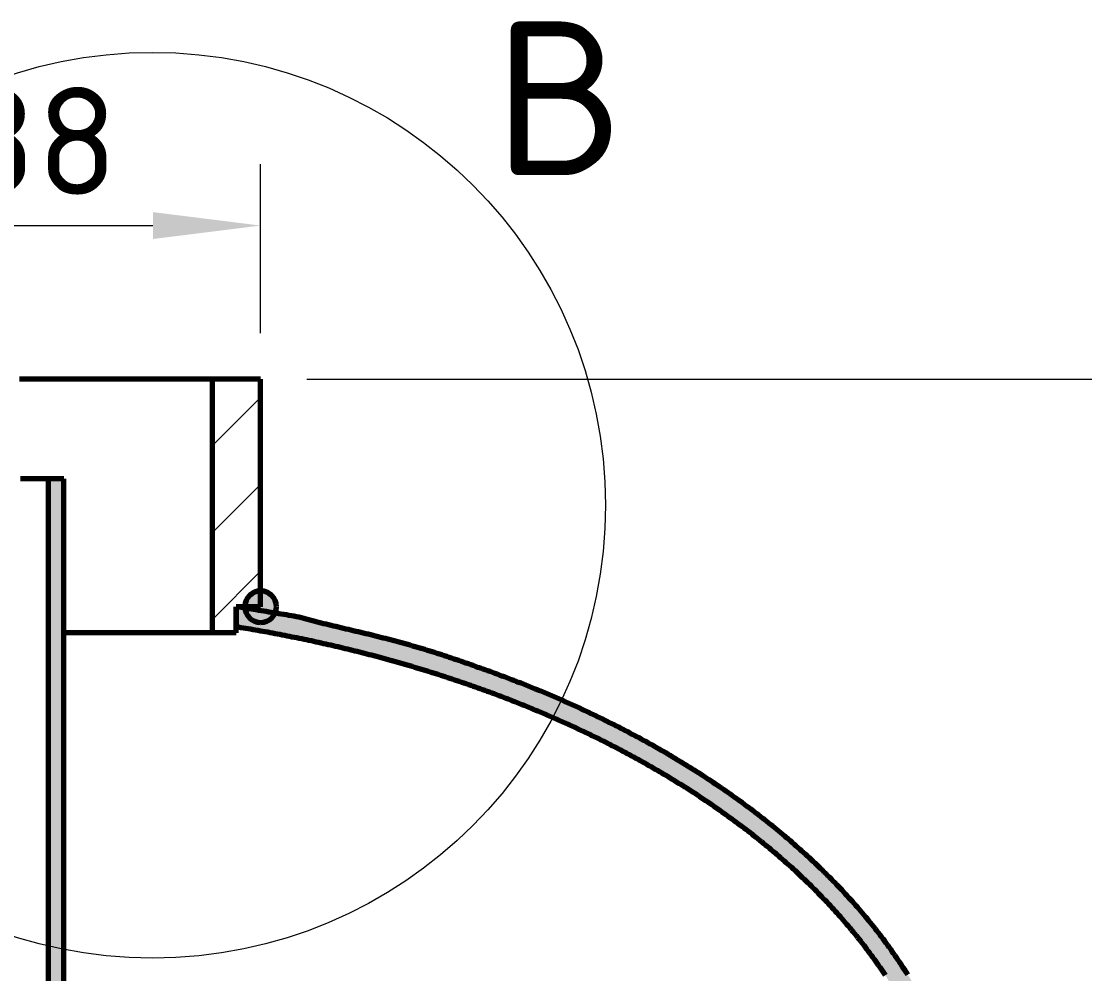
# Model space of a CAD drawing. Header units: millimetres. Extents: x 0 to 2382, y 0 to 420.
# Drawn here: x 765.02 to 799.59, y 276.05 to 307.03 of the extents above; entities that cross this region are included whole.
import ezdxf
from ezdxf.enums import TextEntityAlignment as Align

# ---------------------------------------------------------------- set-up
doc = ezdxf.new("R2010")
doc.units = ezdxf.units.MM
for name, color, linetype, lineweight in [('01-VISIBLE', 7, 'CONTINUOUS', 70), ('04-COTA', 3, 'CONTINUOUS', 18), ('05-RAYADO', 8, 'CONTINUOUS', 18), ('06-TEXTO', 7, 'CONTINUOUS', 25), ('08-FINA', 5, 'CONTINUOUS', 18)]:
    doc.layers.add(name, color=color, linetype=linetype, lineweight=lineweight)
doc.styles.add('ISO3098', font='isocpeur.ttf')
doc.dimstyles.new('FLAMA-IRAM', dxfattribs={"dimtxt": 3.5, "dimasz": 3.5, "dimexe": 2, "dimexo": 1.5, "dimgap": 1, "dimtad": 1, "dimdec": 1, "dimtxsty": 'ISO3098', "dimblk": 'IRAM_FLECHA', "dimblk1": 'IRAM_FLECHA', "dimblk2": 'IRAM_FLECHA', "dimcen": 2.5, "dimclrd": 256, "dimclre": 256, "dimclrt": 256, "dimazin": 3, "dimtfac": 1, "dimtmove": 0, "dimatfit": 3, "dimlwd": 18, "dimlwe": 18})

# ---------------------------------------------------------------- blocks, each defined once
blk = doc.blocks.new('IRAM_FLECHA')
blk.add_solid([(0, 0), (-1, 0.125), (-1, -0.125)])

msp = doc.modelspace()

# ---------------------------------------------------------------- hatches: boundary and pattern name
at = {"layer": '05-RAYADO'}
h = msp.add_hatch(dxfattribs=at)
h.set_pattern_fill('ANSI31', scale=0.62992)
h.paths.add_polyline_path([(772.8, 287.987), (772.002, 287.987), (772.002, 287.142), (771.22, 287.142), (771.22, 295.387), (772.8, 295.387)])
h = msp.add_hatch(color=7, dxfattribs=at)
h.dxf.hatch_style = 1
h.paths.add_polyline_path([(765.9, 292.147), (766.4, 292.147), (766.4, 124.253), (765.9, 124.253)])
h = msp.add_hatch(color=7, dxfattribs=at)
h.dxf.hatch_style = 1
h.paths.add_polyline_path([(773.312, 287.987), (773.31, 287.947), (773.306, 287.907), (773.298, 287.867), (773.287, 287.829), (773.273, 287.791), (773.256, 287.754), (773.237, 287.719), (773.214, 287.686), (773.189, 287.654), (773.162, 287.625), (773.133, 287.598), (773.101, 287.573), (773.068, 287.55), (773.032, 287.531), (772.996, 287.514), (772.958, 287.5), (772.92, 287.489), (772.88, 287.481), (772.84, 287.476), (772.8, 287.475), (772.76, 287.476), (772.72, 287.481), (772.68, 287.489), (772.642, 287.5), (772.604, 287.514), (772.568, 287.531), (772.532, 287.55), (772.499, 287.573), (772.467, 287.598), (772.438, 287.625), (772.411, 287.654), (772.386, 287.686), (772.363, 287.719), (772.344, 287.754), (772.327, 287.791), (772.313, 287.829), (772.302, 287.867), (772.294, 287.907), (772.29, 287.947), (772.288, 287.987), (772.29, 288.027), (772.294, 288.067), (772.302, 288.106), (772.313, 288.145), (772.327, 288.183), (772.344, 288.219), (772.363, 288.254), (772.386, 288.288), (772.411, 288.319), (772.438, 288.349), (772.467, 288.376), (772.499, 288.401), (772.532, 288.423), (772.568, 288.443), (772.604, 288.46), (772.642, 288.474), (772.68, 288.485), (772.72, 288.493), (772.76, 288.497), (772.8, 288.499), (772.84, 288.497), (772.88, 288.493), (772.92, 288.485), (772.958, 288.474), (772.996, 288.46), (773.032, 288.443), (773.068, 288.423), (773.101, 288.401), (773.133, 288.376), (773.162, 288.349), (773.189, 288.319), (773.214, 288.288), (773.237, 288.254), (773.256, 288.219), (773.273, 288.183), (773.287, 288.145), (773.298, 288.106), (773.306, 288.067), (773.31, 288.027)])
h = msp.add_hatch(color=7, dxfattribs=at)
h.dxf.hatch_style = 1
h.paths.add_polyline_path([(795.36, 267.613), (795.36, 266.013), (794.72, 266.013), (794.72, 267.613), (795.36, 268.893), (795.36, 268.974), (795.36, 269.054), (795.359, 269.134), (795.358, 269.215), (795.357, 269.295), (795.355, 269.376), (795.353, 269.456), (795.351, 269.536), (795.347, 269.617), (795.343, 269.697), (795.338, 269.777), (795.333, 269.858), (795.326, 269.938), (795.318, 270.018), (795.308, 270.098), (795.298, 270.177), (795.286, 270.257), (795.274, 270.337), (795.261, 270.416), (795.248, 270.495), (795.235, 270.575), (795.221, 270.654), (795.207, 270.733), (795.193, 270.812), (795.179, 270.891), (795.165, 270.971), (795.15, 271.05), (795.135, 271.129), (795.119, 271.208), (795.103, 271.286), (795.087, 271.365), (795.071, 271.444), (795.054, 271.523), (795.037, 271.601), (795.019, 271.68), (795.001, 271.758), (794.982, 271.836), (794.963, 271.914), (794.943, 271.992), (794.923, 272.07), (794.902, 272.148), (794.88, 272.225), (794.858, 272.303), (794.836, 272.38), (794.812, 272.457), (794.788, 272.533), (794.764, 272.61), (794.738, 272.686), (794.713, 272.763), (794.686, 272.839), (794.66, 272.914), (794.632, 272.99), (794.604, 273.065), (794.576, 273.141), (794.547, 273.216), (794.517, 273.291), (794.488, 273.365), (794.457, 273.44), (794.427, 273.514), (794.395, 273.588), (794.364, 273.662), (794.332, 273.736), (794.3, 273.81), (794.267, 273.883), (794.234, 273.957), (794.2, 274.03), (794.167, 274.103), (794.132, 274.175), (794.098, 274.248), (794.063, 274.32), (794.027, 274.393), (793.992, 274.465), (793.955, 274.537), (793.919, 274.608), (793.882, 274.68), (793.845, 274.751), (793.807, 274.822), (793.769, 274.893), (793.73, 274.963), (793.691, 275.034), (793.652, 275.104), (793.612, 275.174), (793.572, 275.244), (793.532, 275.313), (793.491, 275.382), (793.45, 275.452), (793.408, 275.52), (793.366, 275.589), (793.324, 275.657), (793.281, 275.725), (793.238, 275.793), (793.195, 275.861), (793.151, 275.929), (793.107, 275.996), (793.062, 276.063), (793.017, 276.13), (792.972, 276.196), (792.927, 276.262), (792.881, 276.329), (792.835, 276.394), (792.788, 276.46), (792.742, 276.526), (792.694, 276.591), (792.647, 276.656), (792.599, 276.721), (792.551, 276.785), (792.503, 276.849), (792.455, 276.914), (792.406, 276.977), (792.356, 277.041), (792.307, 277.104), (792.257, 277.168), (792.207, 277.231), (792.157, 277.293), (792.106, 277.356), (792.055, 277.418), (792.004, 277.48), (791.953, 277.542), (791.901, 277.604), (791.849, 277.665), (791.797, 277.726), (791.744, 277.787), (791.692, 277.848), (791.639, 277.908), (791.585, 277.969), (791.532, 278.029), (791.478, 278.088), (791.424, 278.148), (791.37, 278.207), (791.315, 278.266), (791.26, 278.325), (791.205, 278.384), (791.15, 278.442), (791.094, 278.5), (791.039, 278.558), (790.983, 278.616), (790.926, 278.674), (790.87, 278.731), (790.813, 278.788), (790.756, 278.845), (790.699, 278.902), (790.642, 278.958), (790.584, 279.014), (790.527, 279.07), (790.469, 279.126), (790.41, 279.181), (790.352, 279.237), (790.293, 279.292), (790.235, 279.347), (790.176, 279.401), (790.116, 279.456), (790.057, 279.51), (789.997, 279.564), (789.937, 279.617), (789.877, 279.671), (789.817, 279.724), (789.757, 279.777), (789.696, 279.83), (789.635, 279.883), (789.574, 279.935), (789.513, 279.988), (789.452, 280.04), (789.39, 280.092), (789.329, 280.143), (789.267, 280.195), (789.205, 280.246), (789.143, 280.297), (789.08, 280.347), (789.018, 280.398), (788.955, 280.448), (788.892, 280.498), (788.829, 280.548), (788.766, 280.598), (788.702, 280.648), (788.639, 280.697), (788.575, 280.746), (788.511, 280.795), (788.447, 280.843), (788.383, 280.892), (788.318, 280.94), (788.254, 280.988), (788.189, 281.036), (788.125, 281.084), (788.06, 281.131), (787.994, 281.178), (787.929, 281.225), (787.864, 281.272), (787.798, 281.319), (787.733, 281.365), (787.667, 281.411), (787.601, 281.457), (787.535, 281.503), (787.468, 281.549), (787.402, 281.594), (787.336, 281.639), (787.269, 281.684), (787.202, 281.729), (787.135, 281.774), (787.068, 281.818), (787.001, 281.863), (786.934, 281.907), (786.866, 281.95), (786.799, 281.994), (786.731, 282.038), (786.663, 282.081), (786.595, 282.124), (786.527, 282.167), (786.459, 282.21), (786.391, 282.252), (786.322, 282.294), (786.254, 282.336), (786.185, 282.378), (786.116, 282.42), (786.048, 282.462), (785.979, 282.503), (785.91, 282.544), (785.84, 282.585), (785.771, 282.626), (785.702, 282.667), (785.632, 282.707), (785.562, 282.747), (785.493, 282.787), (785.423, 282.827), (785.353, 282.867), (785.283, 282.906), (785.213, 282.946), (785.142, 282.985), (785.072, 283.024), (785.002, 283.063), (784.931, 283.101), (784.86, 283.14), (784.79, 283.178), (784.719, 283.216), (784.648, 283.254), (784.577, 283.292), (784.506, 283.329), (784.434, 283.366), (784.363, 283.404), (784.292, 283.441), (784.22, 283.477), (784.148, 283.514), (784.077, 283.55), (784.005, 283.587), (783.933, 283.623), (783.861, 283.659), (783.789, 283.695), (783.717, 283.73), (783.645, 283.766), (783.573, 283.801), (783.5, 283.836), (783.428, 283.871), (783.355, 283.905), (783.282, 283.94), (783.21, 283.974), (783.137, 284.009), (783.064, 284.043), (782.991, 284.077), (782.918, 284.11), (782.845, 284.144), (782.772, 284.177), (782.699, 284.21), (782.625, 284.243), (782.552, 284.276), (782.478, 284.309), (782.405, 284.342), (782.331, 284.374), (782.258, 284.406), (782.184, 284.438), (782.11, 284.47), (782.036, 284.502), (781.962, 284.533), (781.888, 284.565), (781.814, 284.596), (781.74, 284.627), (781.665, 284.658), (781.591, 284.689), (781.517, 284.719), (781.442, 284.75), (781.368, 284.78), (781.293, 284.81), (781.218, 284.84), (781.144, 284.87), (781.069, 284.899), (780.994, 284.929), (780.919, 284.958), (780.844, 284.987), (780.769, 285.016), (780.694, 285.045), (780.619, 285.074), (780.544, 285.102), (780.468, 285.13), (780.393, 285.159), (780.318, 285.187), (780.242, 285.215), (780.167, 285.242), (780.091, 285.27), (780.016, 285.297), (779.94, 285.325), (779.864, 285.352), (779.788, 285.379), (779.713, 285.405), (779.637, 285.432), (779.561, 285.459), (779.485, 285.485), (779.409, 285.511), (779.333, 285.537), (779.256, 285.563), (779.18, 285.589), (779.104, 285.614), (779.028, 285.64), (778.951, 285.665), (778.875, 285.69), (778.799, 285.715), (778.722, 285.74), (778.645, 285.765), (778.569, 285.789), (778.492, 285.814), (778.416, 285.838), (778.339, 285.862), (778.262, 285.886), (778.185, 285.91), (778.108, 285.933), (778.031, 285.957), (777.954, 285.98), (777.877, 286.003), (777.8, 286.026), (777.723, 286.049), (777.646, 286.072), (777.569, 286.095), (777.492, 286.117), (777.414, 286.139), (777.337, 286.162), (777.26, 286.184), (777.182, 286.206), (777.105, 286.227), (777.027, 286.249), (776.95, 286.27), (776.872, 286.292), (776.795, 286.313), (776.717, 286.334), (776.639, 286.355), (776.562, 286.375), (776.484, 286.396), (776.406, 286.417), (776.328, 286.437), (776.251, 286.457), (776.173, 286.477), (776.095, 286.497), (776.017, 286.517), (775.939, 286.536), (775.861, 286.556), (775.783, 286.575), (775.705, 286.594), (775.626, 286.613), (775.548, 286.632), (775.47, 286.651), (775.392, 286.67), (775.314, 286.688), (775.235, 286.707), (775.157, 286.725), (775.078, 286.743), (775, 286.761), (774.922, 286.779), (774.843, 286.796), (774.765, 286.814), (774.686, 286.831), (774.608, 286.848), (774.529, 286.866), (774.45, 286.883), (774.372, 286.899), (774.293, 286.916), (774.214, 286.933), (774.136, 286.949), (774.057, 286.965), (773.978, 286.982), (773.899, 286.998), (773.82, 287.013), (773.742, 287.029), (773.663, 287.045), (773.584, 287.06), (773.505, 287.076), (773.426, 287.091), (773.347, 287.106), (773.268, 287.121), (773.189, 287.136), (773.11, 287.15), (773.031, 287.165), (772.951, 287.179), (772.872, 287.194), (772.793, 287.208), (772.714, 287.222), (772.635, 287.236), (772.555, 287.249), (772.476, 287.263), (772.397, 287.276), (772.317, 287.29), (772.238, 287.303), (772.159, 287.316), (772.079, 287.329), (772, 287.342), (772, 287.987), (772.082, 287.974), (772.164, 287.961), (772.246, 287.948), (772.327, 287.935), (772.409, 287.922), (772.491, 287.908), (772.573, 287.895), (772.655, 287.882), (772.737, 287.869), (772.819, 287.855), (772.9, 287.842), (772.982, 287.829), (773.064, 287.815), (773.146, 287.802), (773.228, 287.788), (773.309, 287.775), (773.391, 287.761), (773.473, 287.747), (773.555, 287.733), (773.636, 287.719), (773.718, 287.705), (773.8, 287.69), (773.881, 287.675), (773.963, 287.66), (774.044, 287.644), (774.125, 287.626), (774.206, 287.607), (774.286, 287.586), (774.365, 287.562), (774.445, 287.538), (774.525, 287.516), (774.605, 287.495), (774.685, 287.474), (774.766, 287.454), (774.846, 287.435), (774.927, 287.415), (775.007, 287.396), (775.088, 287.377), (775.169, 287.358), (775.249, 287.339), (775.33, 287.319), (775.411, 287.3), (775.491, 287.281), (775.572, 287.262), (775.653, 287.243), (775.734, 287.224), (775.814, 287.205), (775.895, 287.186), (775.976, 287.167), (776.056, 287.147), (776.137, 287.128), (776.217, 287.108), (776.298, 287.089), (776.378, 287.069), (776.459, 287.05), (776.539, 287.03), (776.62, 287.01), (776.7, 286.989), (776.781, 286.969), (776.861, 286.949), (776.941, 286.928), (777.022, 286.907), (777.102, 286.886), (777.182, 286.865), (777.262, 286.843), (777.342, 286.822), (777.422, 286.8), (777.502, 286.777), (777.582, 286.755), (777.661, 286.732), (777.741, 286.709), (777.821, 286.686), (777.9, 286.663), (777.98, 286.639), (778.059, 286.616), (778.139, 286.592), (778.218, 286.567), (778.297, 286.543), (778.376, 286.518), (778.455, 286.493), (778.534, 286.468), (778.613, 286.442), (778.692, 286.417), (778.771, 286.391), (778.85, 286.365), (778.928, 286.339), (779.007, 286.313), (779.085, 286.286), (779.164, 286.26), (779.242, 286.233), (779.321, 286.206), (779.399, 286.179), (779.478, 286.152), (779.556, 286.125), (779.634, 286.098), (779.713, 286.07), (779.791, 286.043), (779.869, 286.015), (779.947, 285.987), (780.025, 285.959), (780.103, 285.931), (780.181, 285.903), (780.259, 285.875), (780.337, 285.847), (780.415, 285.818), (780.493, 285.789), (780.57, 285.761), (780.648, 285.732), (780.726, 285.703), (780.803, 285.673), (780.881, 285.644), (780.958, 285.614), (781.036, 285.585), (781.113, 285.555), (781.19, 285.525), (781.268, 285.495), (781.345, 285.464), (781.422, 285.434), (781.499, 285.403), (781.576, 285.372), (781.653, 285.341), (781.73, 285.31), (781.806, 285.279), (781.883, 285.247), (781.959, 285.215), (782.036, 285.183), (782.112, 285.151), (782.189, 285.119), (782.265, 285.086), (782.341, 285.053), (782.417, 285.021), (782.493, 284.988), (782.569, 284.954), (782.645, 284.921), (782.721, 284.887), (782.797, 284.853), (782.872, 284.819), (782.948, 284.785), (783.023, 284.751), (783.099, 284.716), (783.174, 284.682), (783.249, 284.647), (783.324, 284.612), (783.399, 284.577), (783.474, 284.541), (783.549, 284.506), (783.624, 284.47), (783.699, 284.434), (783.773, 284.398), (783.848, 284.361), (783.922, 284.325), (783.997, 284.288), (784.071, 284.252), (784.145, 284.215), (784.219, 284.177), (784.293, 284.14), (784.367, 284.103), (784.441, 284.065), (784.515, 284.027), (784.589, 283.989), (784.662, 283.951), (784.736, 283.912), (784.809, 283.874), (784.882, 283.835), (784.956, 283.796), (785.029, 283.757), (785.102, 283.718), (785.175, 283.678), (785.247, 283.639), (785.32, 283.599), (785.393, 283.559), (785.465, 283.518), (785.538, 283.478), (785.61, 283.437), (785.682, 283.396), (785.754, 283.355), (785.826, 283.314), (785.898, 283.273), (785.97, 283.231), (786.041, 283.189), (786.113, 283.147), (786.184, 283.105), (786.255, 283.063), (786.326, 283.02), (786.397, 282.978), (786.468, 282.935), (786.539, 282.892), (786.61, 282.848), (786.68, 282.805), (786.751, 282.761), (786.821, 282.717), (786.891, 282.673), (786.961, 282.628), (787.031, 282.584), (787.101, 282.539), (787.171, 282.494), (787.24, 282.449), (787.31, 282.404), (787.379, 282.358), (787.448, 282.312), (787.517, 282.266), (787.586, 282.22), (787.655, 282.174), (787.723, 282.127), (787.792, 282.081), (787.86, 282.034), (787.928, 281.986), (787.996, 281.939), (788.064, 281.892), (788.132, 281.844), (788.2, 281.796), (788.267, 281.748), (788.334, 281.699), (788.402, 281.651), (788.469, 281.602), (788.535, 281.553), (788.602, 281.503), (788.669, 281.454), (788.735, 281.404), (788.801, 281.354), (788.867, 281.304), (788.933, 281.254), (788.999, 281.203), (789.065, 281.153), (789.13, 281.102), (789.195, 281.051), (789.26, 280.999), (789.325, 280.948), (789.39, 280.896), (789.454, 280.844), (789.519, 280.791), (789.583, 280.739), (789.647, 280.686), (789.711, 280.633), (789.775, 280.58), (789.838, 280.527), (789.901, 280.473), (789.964, 280.42), (790.027, 280.366), (790.09, 280.311), (790.153, 280.257), (790.215, 280.202), (790.277, 280.147), (790.339, 280.092), (790.401, 280.037), (790.462, 279.981), (790.524, 279.926), (790.585, 279.87), (790.646, 279.813), (790.706, 279.757), (790.767, 279.7), (790.827, 279.643), (790.887, 279.586), (790.947, 279.529), (791.007, 279.471), (791.066, 279.413), (791.125, 279.355), (791.184, 279.297), (791.243, 279.238), (791.301, 279.18), (791.36, 279.121), (791.418, 279.061), (791.476, 279.002), (791.533, 278.942), (791.591, 278.882), (791.648, 278.822), (791.704, 278.762), (791.761, 278.701), (791.817, 278.641), (791.874, 278.58), (791.929, 278.518), (791.985, 278.457), (792.04, 278.395), (792.095, 278.333), (792.15, 278.271), (792.205, 278.208), (792.259, 278.146), (792.313, 278.083), (792.367, 278.02), (792.42, 277.956), (792.473, 277.893), (792.526, 277.829), (792.579, 277.765), (792.631, 277.7), (792.683, 277.636), (792.735, 277.571), (792.786, 277.506), (792.838, 277.441), (792.888, 277.375), (792.939, 277.31), (792.989, 277.244), (793.039, 277.178), (793.089, 277.111), (793.138, 277.045), (793.187, 276.978), (793.236, 276.911), (793.284, 276.843), (793.332, 276.776), (793.38, 276.708), (793.427, 276.64), (793.475, 276.572), (793.521, 276.503), (793.568, 276.434), (793.614, 276.365), (793.659, 276.296), (793.705, 276.227), (793.75, 276.157), (793.794, 276.087), (793.839, 276.017), (793.883, 275.947), (793.926, 275.876), (793.97, 275.806), (794.012, 275.735), (794.055, 275.664), (794.097, 275.592), (794.139, 275.52), (794.18, 275.449), (794.221, 275.377), (794.262, 275.304), (794.302, 275.232), (794.342, 275.159), (794.381, 275.086), (794.42, 275.013), (794.459, 274.94), (794.497, 274.866), (794.535, 274.792), (794.572, 274.718), (794.609, 274.644), (794.646, 274.569), (794.682, 274.495), (794.717, 274.42), (794.753, 274.345), (794.788, 274.27), (794.822, 274.194), (794.856, 274.119), (794.89, 274.043), (794.923, 273.967), (794.955, 273.891), (794.988, 273.814), (795.019, 273.738), (795.051, 273.661), (795.081, 273.584), (795.112, 273.507), (795.142, 273.43), (795.171, 273.352), (795.2, 273.274), (795.229, 273.197), (795.257, 273.118), (795.284, 273.04), (795.311, 272.962), (795.338, 272.883), (795.364, 272.805), (795.39, 272.726), (795.415, 272.647), (795.44, 272.568), (795.464, 272.488), (795.487, 272.409), (795.51, 272.329), (795.533, 272.25), (795.555, 272.17), (795.577, 272.09), (795.598, 272.009), (795.618, 271.929), (795.639, 271.849), (795.658, 271.768), (795.677, 271.687), (795.696, 271.606), (795.713, 271.526), (795.731, 271.444), (795.748, 271.363), (795.764, 271.282), (795.78, 271.201), (795.795, 271.119), (795.81, 271.038), (795.824, 270.956), (795.838, 270.874), (795.851, 270.792), (795.864, 270.71), (795.876, 270.628), (795.887, 270.546), (795.898, 270.464), (795.909, 270.382), (795.919, 270.299), (795.928, 270.217), (795.937, 270.135), (795.945, 270.052), (795.952, 269.97), (795.959, 269.887), (795.966, 269.804), (795.972, 269.722), (795.977, 269.639), (795.982, 269.556), (795.986, 269.473), (795.99, 269.39), (795.993, 269.308), (795.996, 269.225), (795.997, 269.142), (795.999, 269.059), (796, 268.976), (796, 268.893)])

# ---------------------------------------------------------------- linework, layer by layer
at = {"layer": '01-VISIBLE'}
for p, q in [((772.8, 295.387), (771.22, 295.387)), ((771.22, 295.387), (771.22, 287.142)), ((772.8, 287.987), (772.8, 295.387)), ((766.4, 292.147), (765.9, 292.147)), ((765.9, 124.253), (765.9, 292.147)), ((766.4, 124.253), (766.4, 292.147)), ((772, 287.987), (772, 287.342)), ((772.002, 287.142), (772.002, 287.987)), ((772.8, 287.987), (772.002, 287.987)), ((772.002, 287.142), (771.22, 287.142))]:
    msp.add_line(p, q, dxfattribs=at)
for points in [[(771.22, 295.387), (771.16, 295.387), (771.1, 295.387), (771.039, 295.387), (770.979, 295.387), (770.919, 295.387), (770.859, 295.387), (770.799, 295.387), (770.739, 295.387), (770.678, 295.387), (770.618, 295.387), (770.558, 295.387), (770.498, 295.387), (770.438, 295.387), (770.378, 295.387), (770.317, 295.387), (770.257, 295.387), (770.197, 295.387), (770.137, 295.387), (770.077, 295.387), (770.017, 295.387), (769.957, 295.387), (769.896, 295.387), (769.836, 295.387), (769.776, 295.387), (769.716, 295.387), (769.656, 295.387), (769.596, 295.387), (769.535, 295.387), (769.475, 295.387), (769.415, 295.387), (769.355, 295.387), (769.295, 295.387), (769.235, 295.387), (769.174, 295.387), (769.114, 295.387), (769.054, 295.387), (768.994, 295.387), (768.934, 295.387), (768.874, 295.387), (768.813, 295.387), (768.753, 295.387), (768.693, 295.387), (768.633, 295.387), (768.573, 295.387), (768.513, 295.387), (768.452, 295.387), (768.392, 295.387), (768.332, 295.387), (768.272, 295.387), (768.212, 295.387), (768.152, 295.387), (768.091, 295.387), (768.031, 295.387), (767.971, 295.387), (767.911, 295.387), (767.851, 295.387), (767.79, 295.387), (767.73, 295.387), (767.67, 295.387), (767.61, 295.387), (767.55, 295.387), (767.49, 295.387), (767.429, 295.387), (767.369, 295.387), (767.309, 295.387), (767.249, 295.387), (767.189, 295.387), (767.129, 295.387), (767.068, 295.387), (767.008, 295.387), (766.948, 295.387), (766.888, 295.387), (766.828, 295.387), (766.768, 295.387), (766.707, 295.387), (766.647, 295.387), (766.587, 295.387), (766.527, 295.387), (766.467, 295.387), (766.407, 295.387), (766.346, 295.387), (766.286, 295.387), (766.226, 295.387), (766.166, 295.387), (766.106, 295.387), (766.046, 295.387), (765.986, 295.387), (765.925, 295.387), (765.865, 295.387), (765.805, 295.387), (765.745, 295.387), (765.685, 295.387), (765.625, 295.387), (765.564, 295.387), (765.504, 295.387), (765.444, 295.387), (765.384, 295.387), (765.324, 295.387), (765.264, 295.387), (765.203, 295.387), (765.143, 295.387), (765.083, 295.387), (765.023, 295.387), (764.963, 295.387)], [(765.9, 292.147), (765.84, 292.147), (765.779, 292.147), (765.719, 292.147), (765.659, 292.147), (765.598, 292.147), (765.538, 292.147), (765.478, 292.147), (765.417, 292.147), (765.357, 292.147), (765.297, 292.147), (765.237, 292.147), (765.176, 292.147), (765.116, 292.147), (765.056, 292.147), (764.995, 292.147)], [(793.839, 276.017), (793.794, 276.087), (793.75, 276.157), (793.705, 276.227), (793.659, 276.296), (793.614, 276.365), (793.568, 276.434), (793.521, 276.503), (793.475, 276.572), (793.427, 276.64), (793.38, 276.708), (793.332, 276.776), (793.284, 276.843), (793.236, 276.911), (793.187, 276.978), (793.138, 277.045), (793.089, 277.111), (793.039, 277.178), (792.989, 277.244), (792.939, 277.31), (792.888, 277.375), (792.838, 277.441), (792.786, 277.506), (792.735, 277.571), (792.683, 277.636), (792.631, 277.7), (792.579, 277.765), (792.526, 277.829), (792.473, 277.893), (792.42, 277.956), (792.367, 278.02), (792.313, 278.083), (792.259, 278.146), (792.205, 278.208), (792.15, 278.271), (792.095, 278.333), (792.04, 278.395), (791.985, 278.457), (791.929, 278.518), (791.874, 278.58), (791.817, 278.641), (791.761, 278.701), (791.704, 278.762), (791.648, 278.822), (791.591, 278.882), (791.533, 278.942), (791.476, 279.002), (791.418, 279.061), (791.36, 279.121), (791.301, 279.18), (791.243, 279.238), (791.184, 279.297), (791.125, 279.355), (791.066, 279.413), (791.007, 279.471), (790.947, 279.529), (790.887, 279.586), (790.827, 279.643), (790.767, 279.7), (790.706, 279.757), (790.646, 279.813), (790.585, 279.87), (790.524, 279.926), (790.462, 279.981), (790.401, 280.037), (790.339, 280.092), (790.277, 280.147), (790.215, 280.202), (790.153, 280.257), (790.09, 280.311), (790.027, 280.366), (789.964, 280.42), (789.901, 280.473), (789.838, 280.527), (789.775, 280.58), (789.711, 280.633), (789.647, 280.686), (789.583, 280.739), (789.519, 280.791), (789.454, 280.844), (789.39, 280.896), (789.325, 280.948), (789.26, 280.999), (789.195, 281.051), (789.13, 281.102), (789.065, 281.153), (788.999, 281.203), (788.933, 281.254), (788.867, 281.304), (788.801, 281.354), (788.735, 281.404), (788.669, 281.454), (788.602, 281.503), (788.535, 281.553), (788.469, 281.602), (788.402, 281.651), (788.334, 281.699), (788.267, 281.748), (788.2, 281.796), (788.132, 281.844), (788.064, 281.892), (787.996, 281.939), (787.928, 281.986), (787.86, 282.034), (787.792, 282.081), (787.723, 282.127), (787.655, 282.174), (787.586, 282.22), (787.517, 282.266), (787.448, 282.312), (787.379, 282.358), (787.31, 282.404), (787.24, 282.449), (787.171, 282.494), (787.101, 282.539), (787.031, 282.584), (786.961, 282.628), (786.891, 282.673), (786.821, 282.717), (786.751, 282.761), (786.68, 282.805), (786.61, 282.848), (786.539, 282.892), (786.468, 282.935), (786.397, 282.978), (786.326, 283.02), (786.255, 283.063), (786.184, 283.105), (786.113, 283.147), (786.041, 283.189), (785.97, 283.231), (785.898, 283.273), (785.826, 283.314), (785.754, 283.355), (785.682, 283.396), (785.61, 283.437), (785.538, 283.478), (785.465, 283.518), (785.393, 283.559), (785.32, 283.599), (785.247, 283.639), (785.175, 283.678), (785.102, 283.718), (785.029, 283.757), (784.956, 283.796), (784.882, 283.835), (784.809, 283.874), (784.736, 283.912), (784.662, 283.951), (784.589, 283.989), (784.515, 284.027), (784.441, 284.065), (784.367, 284.103), (784.293, 284.14), (784.219, 284.177), (784.145, 284.215), (784.071, 284.252), (783.997, 284.288), (783.922, 284.325), (783.848, 284.361), (783.773, 284.398), (783.699, 284.434), (783.624, 284.47), (783.549, 284.506), (783.474, 284.541), (783.399, 284.577), (783.324, 284.612), (783.249, 284.647), (783.174, 284.682), (783.099, 284.716), (783.023, 284.751), (782.948, 284.785), (782.872, 284.819), (782.797, 284.853), (782.721, 284.887), (782.645, 284.921), (782.569, 284.954), (782.493, 284.988), (782.417, 285.021), (782.341, 285.053), (782.265, 285.086), (782.189, 285.119), (782.112, 285.151), (782.036, 285.183), (781.959, 285.215), (781.883, 285.247), (781.806, 285.279), (781.73, 285.31), (781.653, 285.341), (781.576, 285.372), (781.499, 285.403), (781.422, 285.434), (781.345, 285.464), (781.268, 285.495), (781.19, 285.525), (781.113, 285.555), (781.036, 285.585), (780.958, 285.614), (780.881, 285.644), (780.803, 285.673), (780.726, 285.703), (780.648, 285.732), (780.57, 285.761), (780.493, 285.789), (780.415, 285.818), (780.337, 285.847), (780.259, 285.875), (780.181, 285.903), (780.103, 285.931), (780.025, 285.959), (779.947, 285.987), (779.869, 286.015), (779.791, 286.043), (779.713, 286.07), (779.634, 286.098), (779.556, 286.125), (779.478, 286.152), (779.399, 286.179), (779.321, 286.206), (779.242, 286.233), (779.164, 286.26), (779.085, 286.286), (779.007, 286.313), (778.928, 286.339), (778.85, 286.365), (778.771, 286.391), (778.692, 286.417), (778.613, 286.442), (778.534, 286.468), (778.455, 286.493), (778.376, 286.518), (778.297, 286.543), (778.218, 286.567), (778.139, 286.592), (778.059, 286.616), (777.98, 286.639), (777.9, 286.663), (777.821, 286.686), (777.741, 286.709), (777.661, 286.732), (777.582, 286.755), (777.502, 286.777), (777.422, 286.8), (777.342, 286.822), (777.262, 286.843), (777.182, 286.865), (777.102, 286.886), (777.022, 286.907), (776.941, 286.928), (776.861, 286.949), (776.781, 286.969), (776.7, 286.989), (776.62, 287.01), (776.539, 287.03), (776.459, 287.05), (776.378, 287.069), (776.298, 287.089), (776.217, 287.108), (776.137, 287.128), (776.056, 287.147), (775.976, 287.167), (775.895, 287.186), (775.814, 287.205), (775.734, 287.224), (775.653, 287.243), (775.572, 287.262), (775.491, 287.281), (775.411, 287.3), (775.33, 287.319), (775.249, 287.339), (775.169, 287.358), (775.088, 287.377), (775.007, 287.396), (774.927, 287.415), (774.846, 287.435), (774.766, 287.454), (774.685, 287.474), (774.605, 287.495), (774.525, 287.516), (774.445, 287.538), (774.365, 287.562), (774.286, 287.586), (774.206, 287.607), (774.125, 287.626), (774.044, 287.644), (773.963, 287.66), (773.881, 287.675), (773.8, 287.69), (773.718, 287.705), (773.636, 287.719), (773.555, 287.733), (773.473, 287.747), (773.391, 287.761), (773.309, 287.775), (773.228, 287.788), (773.146, 287.802), (773.064, 287.815), (772.982, 287.829), (772.9, 287.842), (772.819, 287.855), (772.737, 287.869), (772.655, 287.882), (772.573, 287.895), (772.491, 287.908), (772.409, 287.922), (772.327, 287.935), (772.246, 287.948), (772.164, 287.961), (772.082, 287.974), (772, 287.987)], [(772, 287.342), (772.079, 287.329), (772.159, 287.316), (772.238, 287.303), (772.317, 287.29), (772.397, 287.276), (772.476, 287.263), (772.555, 287.249), (772.635, 287.236), (772.714, 287.222), (772.793, 287.208), (772.872, 287.194), (772.951, 287.179), (773.031, 287.165), (773.11, 287.15), (773.189, 287.136), (773.268, 287.121), (773.347, 287.106), (773.426, 287.091), (773.505, 287.076), (773.584, 287.06), (773.663, 287.045), (773.742, 287.029), (773.82, 287.013), (773.899, 286.998), (773.978, 286.982), (774.057, 286.965), (774.136, 286.949), (774.214, 286.933), (774.293, 286.916), (774.372, 286.899), (774.45, 286.883), (774.529, 286.866), (774.608, 286.848), (774.686, 286.831), (774.765, 286.814), (774.843, 286.796), (774.922, 286.779), (775, 286.761), (775.078, 286.743), (775.157, 286.725), (775.235, 286.707), (775.314, 286.688), (775.392, 286.67), (775.47, 286.651), (775.548, 286.632), (775.626, 286.613), (775.705, 286.594), (775.783, 286.575), (775.861, 286.556), (775.939, 286.536), (776.017, 286.517), (776.095, 286.497), (776.173, 286.477), (776.251, 286.457), (776.328, 286.437), (776.406, 286.417), (776.484, 286.396), (776.562, 286.375), (776.639, 286.355), (776.717, 286.334), (776.795, 286.313), (776.872, 286.292), (776.95, 286.27), (777.027, 286.249), (777.105, 286.227), (777.182, 286.206), (777.26, 286.184), (777.337, 286.162), (777.414, 286.139), (777.492, 286.117), (777.569, 286.095), (777.646, 286.072), (777.723, 286.049), (777.8, 286.026), (777.877, 286.003), (777.954, 285.98), (778.031, 285.957), (778.108, 285.933), (778.185, 285.91), (778.262, 285.886), (778.339, 285.862), (778.416, 285.838), (778.492, 285.814), (778.569, 285.789), (778.645, 285.765), (778.722, 285.74), (778.799, 285.715), (778.875, 285.69), (778.951, 285.665), (779.028, 285.64), (779.104, 285.614), (779.18, 285.589), (779.256, 285.563), (779.333, 285.537), (779.409, 285.511), (779.485, 285.485), (779.561, 285.459), (779.637, 285.432), (779.713, 285.405), (779.788, 285.379), (779.864, 285.352), (779.94, 285.325), (780.016, 285.297), (780.091, 285.27), (780.167, 285.242), (780.242, 285.215), (780.318, 285.187), (780.393, 285.159), (780.468, 285.13), (780.544, 285.102), (780.619, 285.074), (780.694, 285.045), (780.769, 285.016), (780.844, 284.987), (780.919, 284.958), (780.994, 284.929), (781.069, 284.899), (781.144, 284.87), (781.218, 284.84), (781.293, 284.81), (781.368, 284.78), (781.442, 284.75), (781.517, 284.719), (781.591, 284.689), (781.665, 284.658), (781.74, 284.627), (781.814, 284.596), (781.888, 284.565), (781.962, 284.533), (782.036, 284.502), (782.11, 284.47), (782.184, 284.438), (782.258, 284.406), (782.331, 284.374), (782.405, 284.342), (782.478, 284.309), (782.552, 284.276), (782.625, 284.243), (782.699, 284.21), (782.772, 284.177), (782.845, 284.144), (782.918, 284.11), (782.991, 284.077), (783.064, 284.043), (783.137, 284.009), (783.21, 283.974), (783.282, 283.94), (783.355, 283.905), (783.428, 283.871), (783.5, 283.836), (783.573, 283.801), (783.645, 283.766), (783.717, 283.73), (783.789, 283.695), (783.861, 283.659), (783.933, 283.623), (784.005, 283.587), (784.077, 283.55), (784.148, 283.514), (784.22, 283.477), (784.292, 283.441), (784.363, 283.404), (784.434, 283.366), (784.506, 283.329), (784.577, 283.292), (784.648, 283.254), (784.719, 283.216), (784.79, 283.178), (784.86, 283.14), (784.931, 283.101), (785.002, 283.063), (785.072, 283.024), (785.142, 282.985), (785.213, 282.946), (785.283, 282.906), (785.353, 282.867), (785.423, 282.827), (785.493, 282.787), (785.562, 282.747), (785.632, 282.707), (785.702, 282.667), (785.771, 282.626), (785.84, 282.585), (785.91, 282.544), (785.979, 282.503), (786.048, 282.462), (786.116, 282.42), (786.185, 282.378), (786.254, 282.336), (786.322, 282.294), (786.391, 282.252), (786.459, 282.21), (786.527, 282.167), (786.595, 282.124), (786.663, 282.081), (786.731, 282.038), (786.799, 281.994), (786.866, 281.95), (786.934, 281.907), (787.001, 281.863), (787.068, 281.818), (787.135, 281.774), (787.202, 281.729), (787.269, 281.684), (787.336, 281.639), (787.402, 281.594), (787.468, 281.549), (787.535, 281.503), (787.601, 281.457), (787.667, 281.411), (787.733, 281.365), (787.798, 281.319), (787.864, 281.272), (787.929, 281.225), (787.994, 281.178), (788.06, 281.131), (788.125, 281.084), (788.189, 281.036), (788.254, 280.988), (788.318, 280.94), (788.383, 280.892), (788.447, 280.843), (788.511, 280.795), (788.575, 280.746), (788.639, 280.697), (788.702, 280.648), (788.766, 280.598), (788.829, 280.548), (788.892, 280.498), (788.955, 280.448), (789.018, 280.398), (789.08, 280.347), (789.143, 280.297), (789.205, 280.246), (789.267, 280.195), (789.329, 280.143), (789.39, 280.092), (789.452, 280.04), (789.513, 279.988), (789.574, 279.935), (789.635, 279.883), (789.696, 279.83), (789.757, 279.777), (789.817, 279.724), (789.877, 279.671), (789.937, 279.617), (789.997, 279.564), (790.057, 279.51), (790.116, 279.456), (790.176, 279.401), (790.235, 279.347), (790.293, 279.292), (790.352, 279.237), (790.41, 279.181), (790.469, 279.126), (790.527, 279.07), (790.584, 279.014), (790.642, 278.958), (790.699, 278.902), (790.756, 278.845), (790.813, 278.788), (790.87, 278.731), (790.926, 278.674), (790.983, 278.616), (791.039, 278.558), (791.094, 278.5), (791.15, 278.442), (791.205, 278.384), (791.26, 278.325), (791.315, 278.266), (791.37, 278.207), (791.424, 278.148), (791.478, 278.088), (791.532, 278.029), (791.585, 277.969), (791.639, 277.908), (791.692, 277.848), (791.744, 277.787), (791.797, 277.726), (791.849, 277.665), (791.901, 277.604), (791.953, 277.542), (792.004, 277.48), (792.055, 277.418), (792.106, 277.356), (792.157, 277.293), (792.207, 277.231), (792.257, 277.168), (792.307, 277.104), (792.356, 277.041), (792.406, 276.977), (792.455, 276.914), (792.503, 276.849), (792.551, 276.785), (792.599, 276.721), (792.647, 276.656), (792.694, 276.591), (792.742, 276.526), (792.788, 276.46), (792.835, 276.394), (792.881, 276.329), (792.927, 276.262), (792.972, 276.196), (793.017, 276.13), (793.062, 276.063), (793.107, 275.996)], [(771.22, 287.142), (771.16, 287.142), (771.1, 287.142), (771.039, 287.142), (770.979, 287.142), (770.919, 287.142), (770.859, 287.142), (770.798, 287.142), (770.738, 287.142), (770.678, 287.142), (770.617, 287.142), (770.557, 287.142), (770.497, 287.142), (770.437, 287.142), (770.376, 287.142), (770.316, 287.142), (770.256, 287.142), (770.196, 287.142), (770.135, 287.142), (770.075, 287.142), (770.015, 287.142), (769.955, 287.142), (769.894, 287.142), (769.834, 287.142), (769.774, 287.142), (769.714, 287.142), (769.654, 287.142), (769.593, 287.142), (769.533, 287.142), (769.473, 287.142), (769.413, 287.142), (769.352, 287.142), (769.292, 287.142), (769.232, 287.142), (769.172, 287.142), (769.111, 287.142), (769.051, 287.142), (768.991, 287.142), (768.931, 287.142), (768.87, 287.142), (768.81, 287.142), (768.75, 287.142), (768.689, 287.142), (768.629, 287.142), (768.569, 287.142), (768.509, 287.142), (768.448, 287.142), (768.388, 287.142), (768.328, 287.142), (768.268, 287.142), (768.207, 287.142), (768.147, 287.142), (768.087, 287.142), (768.027, 287.142), (767.966, 287.142), (767.906, 287.142), (767.846, 287.142), (767.786, 287.142), (767.726, 287.142), (767.665, 287.142), (767.605, 287.142), (767.545, 287.142), (767.485, 287.142), (767.424, 287.142), (767.364, 287.142), (767.304, 287.142), (767.244, 287.142), (767.183, 287.142), (767.123, 287.142), (767.063, 287.142), (767.003, 287.142), (766.942, 287.142), (766.882, 287.142), (766.822, 287.142), (766.761, 287.142), (766.701, 287.142), (766.641, 287.142), (766.581, 287.142), (766.52, 287.142), (766.46, 287.142), (766.4, 287.142)]]:
    msp.add_lwpolyline(points, dxfattribs=at)
for start, end in [(90, -90), (0, 90), (-90, 0)]:
    msp.add_arc((772.8, 287.987), 0.512, start, end, dxfattribs=at)
at = {"layer": '08-FINA'}
msp.add_circle((769.28, 291.287), 14.733, dxfattribs=at)

# ---------------------------------------------------------------- texts
at = {"layer": '06-TEXTO', "style": 'ISO3098'}
msp.add_text('B', height=5, dxfattribs=at).set_placement((782.526, 304.533), align=Align.MIDDLE_CENTER)

# ---------------------------------------------------------------- dimensions: what is measured, and where the dimension line sits
at = {"layer": '04-COTA'}
msp.add_linear_dim(base=(755.2, 300.387), p1=(755.2, 295.387), p2=(772.8, 295.387), dimstyle='FLAMA-IRAM', override={"dimlfac": 5, "dimpost": '%%c<>'}, dxfattribs=at).render()
for base, p1 in [((818, 118.613), (796, 118.613)), ((807, 267.613), (796, 267.613))]:
    msp.add_linear_dim(base=base, p1=p1, p2=(772.8, 295.387), angle=90, dimstyle='FLAMA-IRAM', override={"dimlfac": 5}, dxfattribs=at).render()

doc.saveas('drawing.dxf')
